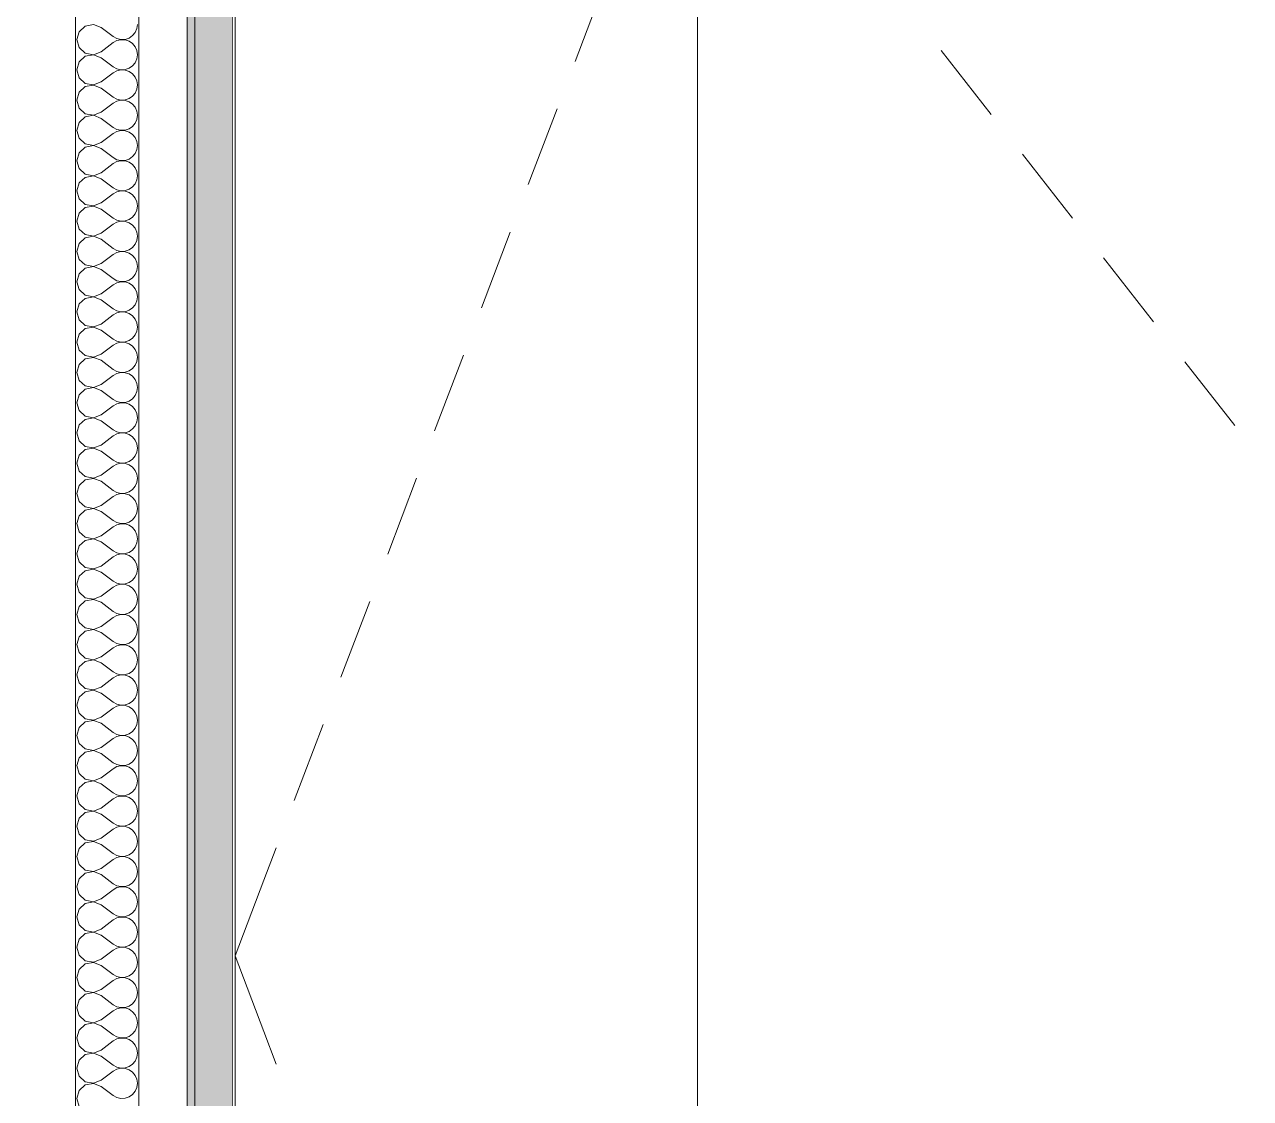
# Model space of a CAD drawing. Header units: millimetres. Extents: x -46169 to 228156, y -86316 to 18123.
# Drawn here: x 115437 to 116647, y -67901 to -66841 of the extents above; entities that cross this region are included whole.
import ezdxf

# ---------------------------------------------------------------- set-up
doc = ezdxf.new("R2010")
doc.units = ezdxf.units.MM
doc.header["$MEASUREMENT"] = 0
doc.linetypes.add('Wipeout_Contour', pattern=[1000, 0, -1000])
doc.layers.add('New_A-25-M_Wall_Int', color=7, linetype='Continuous')
doc.layers.add('New_ArchiCAD Doors', color=7, linetype='Continuous')
doc.layers.add('New_A-25-M_Wall_Int_Pen_No__1', color=7, linetype='Continuous', lineweight=13)
doc.layers.add('New_A-25-M_Wall_Int_Pen_No__107', color=7, linetype='Continuous', lineweight=15, true_color=0xa6a6a6)
doc.layers.add('New_ArchiCAD Doors_Pen_No__63', color=7, linetype='Continuous', lineweight=20, true_color=0x606060)

# ---------------------------------------------------------------- blocks, each defined once
blk = doc.blocks.new('Section Elem_34_1', base_point=(104446.8, -81111))
at = {"color": 254, "linetype": 'Wipeout_Contour', "lineweight": 0, "ltscale": 807499.419564}
blk.add_wipeout([(115642.9, -66503), (117098.1, -66503), (117098.1, -68961), (117149.3, -68961), (117149.3, -65986), (115642.9, -65986)], dxfattribs=at).dxf.layer = 'New_A-25-M_Wall_Int'
blk = doc.blocks.new('*X57', base_point=(104446.8, -81111))
at = {"layer": 'New_A-25-M_Wall_Int_Pen_No__107', "linetype": 'Continuous'}
for p, q in [((115505.2, -66841.4), (115497.2, -66842.9)), ((115512.8, -66844.3), (115505.2, -66841.4)), ((115548.1, -66845.4), (115548.7, -66841.3)), ((115491.2, -66848.4), (115489, -66856.2)), ((115497.2, -66842.9), (115491.2, -66848.4)), ((115512.8, -66844.3), (115524.8, -66853.3)), ((115524.8, -66853.3), (115528.4, -66855.2)), ((115540.4, -66854.7), (115543.8, -66852.3)), ((115543.8, -66852.3), (115546.4, -66849.2)), ((115546.4, -66849.2), (115548.1, -66845.4)), ((115489, -66856.2), (115491.2, -66864.1)), ((115491.2, -66864.1), (115497.2, -66869.6)), ((115512.8, -66868.2), (115524.8, -66859.2)), ((115528.4, -66857.2), (115524.8, -66859.2)), ((115528.4, -66855.2), (115532.4, -66856.2)), ((115532.4, -66856.3), (115528.4, -66857.2)), ((115532.4, -66856.2), (115536.5, -66856)), ((115536.5, -66856.5), (115532.4, -66856.3)), ((115536.5, -66856), (115540.4, -66854.7)), ((115540.4, -66857.8), (115536.5, -66856.5)), ((115543.8, -66860.1), (115540.4, -66857.8)), ((115546.4, -66863.3), (115543.8, -66860.1)), ((115548.1, -66867.1), (115546.4, -66863.3)), ((115491.2, -66878.2), (115489, -66886.1)), ((115497.2, -66872.7), (115491.2, -66878.2)), ((115497.2, -66869.6), (115505.2, -66871.1)), ((115505.2, -66871.2), (115497.2, -66872.7)), ((115505.2, -66871.1), (115512.8, -66868.2)), ((115512.8, -66874.1), (115505.2, -66871.2)), ((115512.8, -66874.1), (115524.8, -66883.1)), ((115546.4, -66879), (115548.1, -66875.2)), ((115548.7, -66871.2), (115548.1, -66867.1)), ((115548.1, -66875.2), (115548.7, -66871.2)), ((115489, -66886.1), (115491.2, -66893.9)), ((115512.8, -66898), (115524.8, -66889.1)), ((115524.8, -66883.1), (115528.4, -66885.1)), ((115528.4, -66887.1), (115524.8, -66889.1)), ((115528.4, -66885.1), (115532.4, -66886)), ((115532.4, -66886.2), (115528.4, -66887.1)), ((115532.4, -66886), (115536.5, -66885.8)), ((115536.5, -66886.4), (115532.4, -66886.2)), ((115536.5, -66885.8), (115540.4, -66884.5)), ((115540.4, -66887.7), (115536.5, -66886.4)), ((115540.4, -66884.5), (115543.8, -66882.2)), ((115543.8, -66890), (115540.4, -66887.7)), ((115543.8, -66882.2), (115546.4, -66879)), ((115546.4, -66893.2), (115543.8, -66890)), ((115491.2, -66893.9), (115497.2, -66899.4)), ((115497.2, -66899.4), (115505.2, -66901)), ((115505.2, -66901.1), (115497.2, -66902.6)), ((115505.2, -66901), (115512.8, -66898)), ((115512.8, -66904), (115505.2, -66901.1)), ((115548.1, -66896.9), (115546.4, -66893.2)), ((115548.7, -66901), (115548.1, -66896.9)), ((115548.1, -66905.1), (115548.7, -66901)), ((115491.2, -66908.1), (115489, -66915.9)), ((115497.2, -66902.6), (115491.2, -66908.1)), ((115512.8, -66904), (115524.8, -66913)), ((115524.8, -66913), (115528.4, -66915)), ((115536.5, -66915.7), (115540.4, -66914.4)), ((115540.4, -66914.4), (115543.8, -66912)), ((115543.8, -66912), (115546.4, -66908.9)), ((115546.4, -66908.9), (115548.1, -66905.1)), ((115489, -66915.9), (115491.2, -66923.8)), ((115491.2, -66923.8), (115497.2, -66929.3)), ((115512.8, -66927.9), (115524.8, -66918.9)), ((115528.4, -66916.9), (115524.8, -66918.9)), ((115528.4, -66915), (115532.4, -66915.9)), ((115532.4, -66916), (115528.4, -66916.9)), ((115532.4, -66915.9), (115536.5, -66915.7)), ((115536.5, -66916.2), (115532.4, -66916)), ((115540.4, -66917.5), (115536.5, -66916.2)), ((115543.8, -66919.9), (115540.4, -66917.5)), ((115546.4, -66923), (115543.8, -66919.9)), ((115548.1, -66926.8), (115546.4, -66923)), ((115491.2, -66938), (115489, -66945.8)), ((115497.2, -66932.4), (115491.2, -66938)), ((115497.2, -66929.3), (115505.2, -66930.8)), ((115505.2, -66930.9), (115497.2, -66932.4)), ((115505.2, -66930.8), (115512.8, -66927.9)), ((115512.8, -66933.9), (115505.2, -66930.9)), ((115512.8, -66933.9), (115524.8, -66942.8)), ((115543.8, -66941.9), (115546.4, -66938.7)), ((115546.4, -66938.7), (115548.1, -66935)), ((115548.7, -66930.9), (115548.1, -66926.8)), ((115548.1, -66935), (115548.7, -66930.9)), ((115489, -66945.8), (115491.2, -66953.6)), ((115512.8, -66957.7), (115524.8, -66948.8)), ((115524.8, -66942.8), (115528.4, -66944.8)), ((115528.4, -66946.8), (115524.8, -66948.8)), ((115528.4, -66944.8), (115532.4, -66945.7)), ((115532.4, -66945.9), (115528.4, -66946.8)), ((115532.4, -66945.7), (115536.5, -66945.5)), ((115536.5, -66946.1), (115532.4, -66945.9)), ((115536.5, -66945.5), (115540.4, -66944.2)), ((115540.4, -66947.4), (115536.5, -66946.1)), ((115540.4, -66944.2), (115543.8, -66941.9)), ((115543.8, -66949.7), (115540.4, -66947.4)), ((115546.4, -66952.9), (115543.8, -66949.7)), ((115491.2, -66953.6), (115497.2, -66959.2)), ((115497.2, -66962.3), (115491.2, -66967.8)), ((115497.2, -66959.2), (115505.2, -66960.7)), ((115505.2, -66960.8), (115497.2, -66962.3)), ((115505.2, -66960.7), (115512.8, -66957.7)), ((115512.8, -66963.7), (115505.2, -66960.8)), ((115548.1, -66956.6), (115546.4, -66952.9)), ((115548.7, -66960.7), (115548.1, -66956.6)), ((115548.1, -66964.8), (115548.7, -66960.7)), ((115491.2, -66967.8), (115489, -66975.7)), ((115512.8, -66963.7), (115524.8, -66972.7)), ((115524.8, -66972.7), (115528.4, -66974.7)), ((115528.4, -66974.7), (115532.4, -66975.6)), ((115536.5, -66975.4), (115540.4, -66974.1)), ((115540.4, -66974.1), (115543.8, -66971.7)), ((115543.8, -66971.7), (115546.4, -66968.6)), ((115546.4, -66968.6), (115548.1, -66964.8)), ((115489, -66975.7), (115491.2, -66983.5)), ((115491.2, -66983.5), (115497.2, -66989)), ((115512.8, -66987.6), (115524.8, -66978.6)), ((115528.4, -66976.6), (115524.8, -66978.6)), ((115532.4, -66975.7), (115528.4, -66976.6)), ((115532.4, -66975.6), (115536.5, -66975.4)), ((115536.5, -66975.9), (115532.4, -66975.7)), ((115540.4, -66977.2), (115536.5, -66975.9)), ((115543.8, -66979.6), (115540.4, -66977.2)), ((115546.4, -66982.7), (115543.8, -66979.6)), ((115548.1, -66986.5), (115546.4, -66982.7)), ((115548.7, -66990.6), (115548.1, -66986.5)), ((115491.2, -66997.7), (115489, -67005.5)), ((115497.2, -66992.2), (115491.2, -66997.7)), ((115497.2, -66989), (115505.2, -66990.5)), ((115505.2, -66990.6), (115497.2, -66992.2)), ((115505.2, -66990.5), (115512.8, -66987.6)), ((115512.8, -66993.6), (115505.2, -66990.6)), ((115512.8, -66993.6), (115524.8, -67002.5)), ((115543.8, -67001.6), (115546.4, -66998.4)), ((115546.4, -66998.4), (115548.1, -66994.7)), ((115548.1, -66994.7), (115548.7, -66990.6)), ((115489, -67005.5), (115491.2, -67013.4)), ((115512.8, -67017.4), (115524.8, -67008.5)), ((115524.8, -67002.5), (115528.4, -67004.5)), ((115528.4, -67006.5), (115524.8, -67008.5)), ((115528.4, -67004.5), (115532.4, -67005.4)), ((115532.4, -67005.6), (115528.4, -67006.5)), ((115532.4, -67005.4), (115536.5, -67005.2)), ((115536.5, -67005.8), (115532.4, -67005.6)), ((115536.5, -67005.2), (115540.4, -67003.9)), ((115540.4, -67007.1), (115536.5, -67005.8)), ((115540.4, -67003.9), (115543.8, -67001.6)), ((115543.8, -67009.4), (115540.4, -67007.1)), ((115546.4, -67012.6), (115543.8, -67009.4)), ((115491.2, -67013.4), (115497.2, -67018.9)), ((115497.2, -67022), (115491.2, -67027.5)), ((115497.2, -67018.9), (115505.2, -67020.4)), ((115505.2, -67020.5), (115497.2, -67022)), ((115505.2, -67020.4), (115512.8, -67017.4)), ((115512.8, -67023.4), (115505.2, -67020.5)), ((115512.8, -67023.4), (115524.8, -67032.4)), ((115548.1, -67016.4), (115546.4, -67012.6)), ((115548.7, -67020.4), (115548.1, -67016.4)), ((115548.1, -67024.5), (115548.7, -67020.4)), ((115491.2, -67027.5), (115489, -67035.4)), ((115489, -67035.4), (115491.2, -67043.2)), ((115524.8, -67032.4), (115528.4, -67034.4)), ((115528.4, -67034.4), (115532.4, -67035.3)), ((115532.4, -67035.4), (115528.4, -67036.4)), ((115532.4, -67035.3), (115536.5, -67035.1)), ((115536.5, -67035.6), (115532.4, -67035.4)), ((115536.5, -67035.1), (115540.4, -67033.8)), ((115540.4, -67033.8), (115543.8, -67031.5)), ((115543.8, -67031.5), (115546.4, -67028.3)), ((115546.4, -67028.3), (115548.1, -67024.5)), ((115491.2, -67043.2), (115497.2, -67048.7)), ((115505.2, -67050.2), (115512.8, -67047.3)), ((115512.8, -67047.3), (115524.8, -67038.3)), ((115528.4, -67036.4), (115524.8, -67038.3)), ((115540.4, -67036.9), (115536.5, -67035.6)), ((115543.8, -67039.3), (115540.4, -67036.9)), ((115546.4, -67042.4), (115543.8, -67039.3)), ((115548.1, -67046.2), (115546.4, -67042.4)), ((115548.7, -67050.3), (115548.1, -67046.2)), ((115491.2, -67057.4), (115489, -67065.2)), ((115497.2, -67051.9), (115491.2, -67057.4)), ((115497.2, -67048.7), (115505.2, -67050.2)), ((115505.2, -67050.3), (115497.2, -67051.9)), ((115512.8, -67053.3), (115505.2, -67050.3)), ((115512.8, -67053.3), (115524.8, -67062.2)), ((115543.8, -67061.3), (115546.4, -67058.1)), ((115546.4, -67058.1), (115548.1, -67054.4)), ((115548.1, -67054.4), (115548.7, -67050.3)), ((115489, -67065.2), (115491.2, -67073.1)), ((115512.8, -67077.2), (115524.8, -67068.2)), ((115524.8, -67062.2), (115528.4, -67064.2)), ((115528.4, -67066.2), (115524.8, -67068.2)), ((115528.4, -67064.2), (115532.4, -67065.2)), ((115532.4, -67065.3), (115528.4, -67066.2)), ((115532.4, -67065.2), (115536.5, -67065)), ((115536.5, -67065.5), (115532.4, -67065.3)), ((115536.5, -67065), (115540.4, -67063.6)), ((115540.4, -67066.8), (115536.5, -67065.5)), ((115540.4, -67063.6), (115543.8, -67061.3)), ((115543.8, -67069.1), (115540.4, -67066.8)), ((115546.4, -67072.3), (115543.8, -67069.1)), ((115491.2, -67073.1), (115497.2, -67078.6)), ((115497.2, -67081.7), (115491.2, -67087.2)), ((115497.2, -67078.6), (115505.2, -67080.1)), ((115505.2, -67080.2), (115497.2, -67081.7)), ((115505.2, -67080.1), (115512.8, -67077.2)), ((115512.8, -67083.1), (115505.2, -67080.2)), ((115512.8, -67083.1), (115524.8, -67092.1)), ((115548.1, -67076.1), (115546.4, -67072.3)), ((115548.7, -67080.1), (115548.1, -67076.1)), ((115548.1, -67084.2), (115548.7, -67080.1)), ((115491.2, -67087.2), (115489, -67095.1)), ((115489, -67095.1), (115491.2, -67102.9)), ((115524.8, -67092.1), (115528.4, -67094.1)), ((115528.4, -67096.1), (115524.8, -67098.1)), ((115528.4, -67094.1), (115532.4, -67095)), ((115532.4, -67095.1), (115528.4, -67096.1)), ((115532.4, -67095), (115536.5, -67094.8)), ((115536.5, -67095.3), (115532.4, -67095.1)), ((115536.5, -67094.8), (115540.4, -67093.5)), ((115540.4, -67096.6), (115536.5, -67095.3)), ((115540.4, -67093.5), (115543.8, -67091.2)), ((115543.8, -67091.2), (115546.4, -67088)), ((115546.4, -67088), (115548.1, -67084.2)), ((115491.2, -67102.9), (115497.2, -67108.4)), ((115505.2, -67109.9), (115512.8, -67107)), ((115512.8, -67107), (115524.8, -67098.1)), ((115543.8, -67099), (115540.4, -67096.6)), ((115546.4, -67102.1), (115543.8, -67099)), ((115548.1, -67105.9), (115546.4, -67102.1)), ((115548.7, -67110), (115548.1, -67105.9)), ((115491.2, -67117.1), (115489, -67124.9)), ((115497.2, -67111.6), (115491.2, -67117.1)), ((115497.2, -67108.4), (115505.2, -67109.9)), ((115505.2, -67110.1), (115497.2, -67111.6)), ((115512.8, -67113), (115505.2, -67110.1)), ((115512.8, -67113), (115524.8, -67121.9)), ((115543.8, -67121), (115546.4, -67117.8)), ((115546.4, -67117.8), (115548.1, -67114.1)), ((115548.1, -67114.1), (115548.7, -67110)), ((115489, -67124.9), (115491.2, -67132.8)), ((115512.8, -67136.9), (115524.8, -67127.9)), ((115524.8, -67121.9), (115528.4, -67123.9)), ((115528.4, -67125.9), (115524.8, -67127.9)), ((115528.4, -67123.9), (115532.4, -67124.9)), ((115532.4, -67125), (115528.4, -67125.9)), ((115532.4, -67124.9), (115536.5, -67124.7)), ((115536.5, -67125.2), (115532.4, -67125)), ((115536.5, -67124.7), (115540.4, -67123.3)), ((115540.4, -67126.5), (115536.5, -67125.2)), ((115540.4, -67123.3), (115543.8, -67121)), ((115543.8, -67128.8), (115540.4, -67126.5)), ((115546.4, -67132), (115543.8, -67128.8)), ((115548.1, -67135.8), (115546.4, -67132)), ((115491.2, -67132.8), (115497.2, -67138.3)), ((115497.2, -67141.4), (115491.2, -67146.9)), ((115497.2, -67138.3), (115505.2, -67139.8)), ((115505.2, -67139.9), (115497.2, -67141.4)), ((115505.2, -67139.8), (115512.8, -67136.9)), ((115512.8, -67142.8), (115505.2, -67139.9)), ((115512.8, -67142.8), (115524.8, -67151.8)), ((115546.4, -67147.7), (115548.1, -67143.9)), ((115548.7, -67139.9), (115548.1, -67135.8)), ((115548.1, -67143.9), (115548.7, -67139.9)), ((115491.2, -67146.9), (115489, -67154.8)), ((115489, -67154.8), (115491.2, -67162.6)), ((115524.8, -67151.8), (115528.4, -67153.8)), ((115528.4, -67155.8), (115524.8, -67157.8)), ((115528.4, -67153.8), (115532.4, -67154.7)), ((115532.4, -67154.8), (115528.4, -67155.8)), ((115532.4, -67154.7), (115536.5, -67154.5)), ((115536.5, -67155), (115532.4, -67154.8)), ((115536.5, -67154.5), (115540.4, -67153.2)), ((115540.4, -67156.4), (115536.5, -67155)), ((115540.4, -67153.2), (115543.8, -67150.9)), ((115543.8, -67158.7), (115540.4, -67156.4)), ((115543.8, -67150.9), (115546.4, -67147.7)), ((115491.2, -67162.6), (115497.2, -67168.1)), ((115497.2, -67168.1), (115505.2, -67169.6)), ((115505.2, -67169.6), (115512.8, -67166.7)), ((115512.8, -67166.7), (115524.8, -67157.8)), ((115546.4, -67161.9), (115543.8, -67158.7)), ((115548.1, -67165.6), (115546.4, -67161.9)), ((115548.7, -67169.7), (115548.1, -67165.6)), ((115491.2, -67176.8), (115489, -67184.6)), ((115497.2, -67171.3), (115491.2, -67176.8)), ((115505.2, -67169.8), (115497.2, -67171.3)), ((115512.8, -67172.7), (115505.2, -67169.8)), ((115512.8, -67172.7), (115524.8, -67181.6)), ((115540.4, -67183.1), (115543.8, -67180.7)), ((115543.8, -67180.7), (115546.4, -67177.6)), ((115546.4, -67177.6), (115548.1, -67173.8)), ((115548.1, -67173.8), (115548.7, -67169.7)), ((115489, -67184.6), (115491.2, -67192.5)), ((115491.2, -67192.5), (115497.2, -67198)), ((115512.8, -67196.6), (115524.8, -67187.6)), ((115524.8, -67181.6), (115528.4, -67183.6)), ((115528.4, -67185.6), (115524.8, -67187.6)), ((115528.4, -67183.6), (115532.4, -67184.6)), ((115532.4, -67184.7), (115528.4, -67185.6)), ((115532.4, -67184.6), (115536.5, -67184.4)), ((115536.5, -67184.9), (115532.4, -67184.7)), ((115536.5, -67184.4), (115540.4, -67183.1)), ((115540.4, -67186.2), (115536.5, -67184.9)), ((115543.8, -67188.5), (115540.4, -67186.2)), ((115546.4, -67191.7), (115543.8, -67188.5)), ((115548.1, -67195.5), (115546.4, -67191.7)), ((115497.2, -67201.1), (115491.2, -67206.6)), ((115497.2, -67198), (115505.2, -67199.5)), ((115505.2, -67199.6), (115497.2, -67201.1)), ((115505.2, -67199.5), (115512.8, -67196.6)), ((115512.8, -67202.5), (115505.2, -67199.6)), ((115512.8, -67202.5), (115524.8, -67211.5)), ((115546.4, -67207.4), (115548.1, -67203.6)), ((115548.7, -67199.6), (115548.1, -67195.5)), ((115548.1, -67203.6), (115548.7, -67199.6)), ((115491.2, -67206.6), (115489, -67214.5)), ((115489, -67214.5), (115491.2, -67222.3)), ((115524.8, -67211.5), (115528.4, -67213.5)), ((115528.4, -67215.5), (115524.8, -67217.5)), ((115528.4, -67213.5), (115532.4, -67214.4)), ((115532.4, -67214.5), (115528.4, -67215.5)), ((115532.4, -67214.4), (115536.5, -67214.2)), ((115536.5, -67214.7), (115532.4, -67214.5)), ((115536.5, -67214.2), (115540.4, -67212.9)), ((115540.4, -67216.1), (115536.5, -67214.7)), ((115540.4, -67212.9), (115543.8, -67210.6)), ((115543.8, -67218.4), (115540.4, -67216.1)), ((115543.8, -67210.6), (115546.4, -67207.4)), ((115491.2, -67222.3), (115497.2, -67227.8)), ((115497.2, -67227.8), (115505.2, -67229.4)), ((115505.2, -67229.4), (115512.8, -67226.4)), ((115512.8, -67226.4), (115524.8, -67217.5)), ((115546.4, -67221.6), (115543.8, -67218.4)), ((115548.1, -67225.3), (115546.4, -67221.6)), ((115548.7, -67229.4), (115548.1, -67225.3)), ((115491.2, -67236.5), (115489, -67244.3)), ((115497.2, -67231), (115491.2, -67236.5)), ((115505.2, -67229.5), (115497.2, -67231)), ((115512.8, -67232.4), (115505.2, -67229.5)), ((115512.8, -67232.4), (115524.8, -67241.4)), ((115540.4, -67242.8), (115543.8, -67240.4)), ((115543.8, -67240.4), (115546.4, -67237.3)), ((115546.4, -67237.3), (115548.1, -67233.5)), ((115548.1, -67233.5), (115548.7, -67229.4)), ((115489, -67244.3), (115491.2, -67252.2)), ((115491.2, -67252.2), (115497.2, -67257.7)), ((115512.8, -67256.3), (115524.8, -67247.3)), ((115524.8, -67241.4), (115528.4, -67243.3)), ((115528.4, -67245.3), (115524.8, -67247.3)), ((115528.4, -67243.3), (115532.4, -67244.3)), ((115532.4, -67244.4), (115528.4, -67245.3)), ((115532.4, -67244.3), (115536.5, -67244.1)), ((115536.5, -67244.6), (115532.4, -67244.4)), ((115536.5, -67244.1), (115540.4, -67242.8)), ((115540.4, -67245.9), (115536.5, -67244.6)), ((115543.8, -67248.2), (115540.4, -67245.9)), ((115546.4, -67251.4), (115543.8, -67248.2)), ((115548.1, -67255.2), (115546.4, -67251.4)), ((115497.2, -67260.8), (115491.2, -67266.3)), ((115497.2, -67257.7), (115505.2, -67259.2)), ((115505.2, -67259.3), (115497.2, -67260.8)), ((115505.2, -67259.2), (115512.8, -67256.3)), ((115512.8, -67262.3), (115505.2, -67259.3)), ((115512.8, -67262.3), (115524.8, -67271.2)), ((115546.4, -67267.1), (115548.1, -67263.3)), ((115548.7, -67259.3), (115548.1, -67255.2)), ((115548.1, -67263.3), (115548.7, -67259.3)), ((115491.2, -67266.3), (115489, -67274.2)), ((115489, -67274.2), (115491.2, -67282)), ((115512.8, -67286.1), (115524.8, -67277.2)), ((115524.8, -67271.2), (115528.4, -67273.2)), ((115528.4, -67275.2), (115524.8, -67277.2)), ((115528.4, -67273.2), (115532.4, -67274.1)), ((115532.4, -67274.3), (115528.4, -67275.2)), ((115532.4, -67274.1), (115536.5, -67273.9)), ((115536.5, -67274.5), (115532.4, -67274.3)), ((115536.5, -67273.9), (115540.4, -67272.6)), ((115540.4, -67275.8), (115536.5, -67274.5)), ((115540.4, -67272.6), (115543.8, -67270.3)), ((115543.8, -67278.1), (115540.4, -67275.8)), ((115543.8, -67270.3), (115546.4, -67267.1)), ((115491.2, -67282), (115497.2, -67287.5)), ((115497.2, -67287.5), (115505.2, -67289.1)), ((115505.2, -67289.2), (115497.2, -67290.7)), ((115505.2, -67289.1), (115512.8, -67286.1)), ((115512.8, -67292.1), (115505.2, -67289.2)), ((115546.4, -67281.3), (115543.8, -67278.1)), ((115548.1, -67285), (115546.4, -67281.3)), ((115548.7, -67289.1), (115548.1, -67285)), ((115548.1, -67293.2), (115548.7, -67289.1)), ((115491.2, -67296.2), (115489, -67304)), ((115497.2, -67290.7), (115491.2, -67296.2)), ((115512.8, -67292.1), (115524.8, -67301.1)), ((115524.8, -67301.1), (115528.4, -67303.1)), ((115540.4, -67302.5), (115543.8, -67300.1)), ((115543.8, -67300.1), (115546.4, -67297)), ((115546.4, -67297), (115548.1, -67293.2)), ((115489, -67304), (115491.2, -67311.9)), ((115491.2, -67311.9), (115497.2, -67317.4)), ((115512.8, -67316), (115524.8, -67307)), ((115528.4, -67305), (115524.8, -67307)), ((115528.4, -67303.1), (115532.4, -67304)), ((115532.4, -67304.1), (115528.4, -67305)), ((115532.4, -67304), (115536.5, -67303.8)), ((115536.5, -67304.3), (115532.4, -67304.1)), ((115536.5, -67303.8), (115540.4, -67302.5)), ((115540.4, -67305.6), (115536.5, -67304.3)), ((115543.8, -67308), (115540.4, -67305.6)), ((115546.4, -67311.1), (115543.8, -67308)), ((115548.1, -67314.9), (115546.4, -67311.1)), ((115497.2, -67320.6), (115491.2, -67326.1)), ((115497.2, -67317.4), (115505.2, -67318.9)), ((115505.2, -67319), (115497.2, -67320.6)), ((115505.2, -67318.9), (115512.8, -67316)), ((115512.8, -67322), (115505.2, -67319)), ((115512.8, -67322), (115524.8, -67330.9)), ((115546.4, -67326.8), (115548.1, -67323.1)), ((115548.7, -67319), (115548.1, -67314.9)), ((115548.1, -67323.1), (115548.7, -67319)), ((115491.2, -67326.1), (115489, -67333.9)), ((115489, -67333.9), (115491.2, -67341.8)), ((115512.8, -67345.8), (115524.8, -67336.9)), ((115524.8, -67330.9), (115528.4, -67332.9)), ((115528.4, -67334.9), (115524.8, -67336.9)), ((115528.4, -67332.9), (115532.4, -67333.8)), ((115532.4, -67334), (115528.4, -67334.9)), ((115532.4, -67333.8), (115536.5, -67333.6)), ((115536.5, -67334.2), (115532.4, -67334)), ((115536.5, -67333.6), (115540.4, -67332.3)), ((115540.4, -67335.5), (115536.5, -67334.2)), ((115540.4, -67332.3), (115543.8, -67330)), ((115543.8, -67337.8), (115540.4, -67335.5)), ((115543.8, -67330), (115546.4, -67326.8)), ((115546.4, -67341), (115543.8, -67337.8)), ((115491.2, -67341.8), (115497.2, -67347.3)), ((115497.2, -67347.3), (115505.2, -67348.8)), ((115505.2, -67348.9), (115497.2, -67350.4)), ((115505.2, -67348.8), (115512.8, -67345.8)), ((115512.8, -67351.8), (115505.2, -67348.9)), ((115548.1, -67344.8), (115546.4, -67341)), ((115548.7, -67348.8), (115548.1, -67344.8)), ((115548.1, -67352.9), (115548.7, -67348.8)), ((115491.2, -67355.9), (115489, -67363.8)), ((115497.2, -67350.4), (115491.2, -67355.9)), ((115512.8, -67351.8), (115524.8, -67360.8)), ((115524.8, -67360.8), (115528.4, -67362.8)), ((115540.4, -67362.2), (115543.8, -67359.9)), ((115543.8, -67359.9), (115546.4, -67356.7)), ((115546.4, -67356.7), (115548.1, -67352.9)), ((115489, -67363.8), (115491.2, -67371.6)), ((115491.2, -67371.6), (115497.2, -67377.1)), ((115512.8, -67375.7), (115524.8, -67366.7)), ((115528.4, -67364.8), (115524.8, -67366.7)), ((115528.4, -67362.8), (115532.4, -67363.7)), ((115532.4, -67363.8), (115528.4, -67364.8)), ((115532.4, -67363.7), (115536.5, -67363.5)), ((115536.5, -67364), (115532.4, -67363.8)), ((115536.5, -67363.5), (115540.4, -67362.2)), ((115540.4, -67365.3), (115536.5, -67364)), ((115543.8, -67367.7), (115540.4, -67365.3)), ((115546.4, -67370.8), (115543.8, -67367.7)), ((115548.1, -67374.6), (115546.4, -67370.8)), ((115491.2, -67385.8), (115489, -67393.6)), ((115497.2, -67380.3), (115491.2, -67385.8)), ((115497.2, -67377.1), (115505.2, -67378.6)), ((115505.2, -67378.7), (115497.2, -67380.3)), ((115505.2, -67378.6), (115512.8, -67375.7)), ((115512.8, -67381.7), (115505.2, -67378.7)), ((115512.8, -67381.7), (115524.8, -67390.6)), ((115546.4, -67386.5), (115548.1, -67382.8)), ((115548.7, -67378.7), (115548.1, -67374.6)), ((115548.1, -67382.8), (115548.7, -67378.7)), ((115489, -67393.6), (115491.2, -67401.5)), ((115512.8, -67405.6), (115524.8, -67396.6)), ((115524.8, -67390.6), (115528.4, -67392.6)), ((115528.4, -67394.6), (115524.8, -67396.6)), ((115528.4, -67392.6), (115532.4, -67393.6)), ((115532.4, -67393.7), (115528.4, -67394.6)), ((115532.4, -67393.6), (115536.5, -67393.4)), ((115536.5, -67393.9), (115532.4, -67393.7)), ((115536.5, -67393.4), (115540.4, -67392)), ((115540.4, -67395.2), (115536.5, -67393.9)), ((115540.4, -67392), (115543.8, -67389.7)), ((115543.8, -67397.5), (115540.4, -67395.2)), ((115543.8, -67389.7), (115546.4, -67386.5)), ((115546.4, -67400.7), (115543.8, -67397.5)), ((115491.2, -67401.5), (115497.2, -67407)), ((115497.2, -67410.1), (115491.2, -67415.6)), ((115497.2, -67407), (115505.2, -67408.5)), ((115505.2, -67408.6), (115497.2, -67410.1)), ((115505.2, -67408.5), (115512.8, -67405.6)), ((115512.8, -67411.5), (115505.2, -67408.6)), ((115548.1, -67404.5), (115546.4, -67400.7)), ((115548.7, -67408.5), (115548.1, -67404.5)), ((115548.1, -67412.6), (115548.7, -67408.5)), ((115491.2, -67415.6), (115489, -67423.5)), ((115512.8, -67411.5), (115524.8, -67420.5)), ((115524.8, -67420.5), (115528.4, -67422.5)), ((115528.4, -67422.5), (115532.4, -67423.4)), ((115536.5, -67423.2), (115540.4, -67421.9)), ((115540.4, -67421.9), (115543.8, -67419.6)), ((115543.8, -67419.6), (115546.4, -67416.4)), ((115546.4, -67416.4), (115548.1, -67412.6)), ((115489, -67423.5), (115491.2, -67431.3)), ((115491.2, -67431.3), (115497.2, -67436.8)), ((115512.8, -67435.4), (115524.8, -67426.5)), ((115528.4, -67424.5), (115524.8, -67426.5)), ((115532.4, -67423.5), (115528.4, -67424.5)), ((115532.4, -67423.4), (115536.5, -67423.2)), ((115536.5, -67423.7), (115532.4, -67423.5)), ((115540.4, -67425), (115536.5, -67423.7)), ((115543.8, -67427.4), (115540.4, -67425)), ((115546.4, -67430.5), (115543.8, -67427.4)), ((115548.1, -67434.3), (115546.4, -67430.5)), ((115548.7, -67438.4), (115548.1, -67434.3)), ((115491.2, -67445.5), (115489, -67453.3)), ((115497.2, -67440), (115491.2, -67445.5)), ((115497.2, -67436.8), (115505.2, -67438.3)), ((115505.2, -67438.5), (115497.2, -67440)), ((115505.2, -67438.3), (115512.8, -67435.4)), ((115512.8, -67441.4), (115505.2, -67438.5)), ((115512.8, -67441.4), (115524.8, -67450.3)), ((115543.8, -67449.4), (115546.4, -67446.2)), ((115546.4, -67446.2), (115548.1, -67442.5)), ((115548.1, -67442.5), (115548.7, -67438.4)), ((115489, -67453.3), (115491.2, -67461.2)), ((115512.8, -67465.3), (115524.8, -67456.3)), ((115524.8, -67450.3), (115528.4, -67452.3)), ((115528.4, -67454.3), (115524.8, -67456.3)), ((115528.4, -67452.3), (115532.4, -67453.3)), ((115532.4, -67453.4), (115528.4, -67454.3)), ((115532.4, -67453.3), (115536.5, -67453.1)), ((115536.5, -67453.6), (115532.4, -67453.4)), ((115536.5, -67453.1), (115540.4, -67451.7)), ((115540.4, -67454.9), (115536.5, -67453.6)), ((115540.4, -67451.7), (115543.8, -67449.4)), ((115543.8, -67457.2), (115540.4, -67454.9)), ((115546.4, -67460.4), (115543.8, -67457.2)), ((115491.2, -67461.2), (115497.2, -67466.7)), ((115497.2, -67469.8), (115491.2, -67475.3)), ((115497.2, -67466.7), (115505.2, -67468.2)), ((115505.2, -67468.3), (115497.2, -67469.8)), ((115505.2, -67468.2), (115512.8, -67465.3)), ((115512.8, -67471.2), (115505.2, -67468.3)), ((115548.1, -67464.2), (115546.4, -67460.4)), ((115548.7, -67468.2), (115548.1, -67464.2)), ((115548.1, -67472.3), (115548.7, -67468.2)), ((115491.2, -67475.3), (115489, -67483.2)), ((115512.8, -67471.2), (115524.8, -67480.2)), ((115524.8, -67480.2), (115528.4, -67482.2)), ((115528.4, -67482.2), (115532.4, -67483.1)), ((115532.4, -67483.1), (115536.5, -67482.9)), ((115536.5, -67482.9), (115540.4, -67481.6)), ((115540.4, -67481.6), (115543.8, -67479.3)), ((115543.8, -67479.3), (115546.4, -67476.1)), ((115546.4, -67476.1), (115548.1, -67472.3)), ((115489, -67483.2), (115491.2, -67491)), ((115491.2, -67491), (115497.2, -67496.5)), ((115505.2, -67498), (115512.8, -67495.1)), ((115512.8, -67495.1), (115524.8, -67486.2)), ((115528.4, -67484.2), (115524.8, -67486.2)), ((115532.4, -67483.2), (115528.4, -67484.2)), ((115536.5, -67483.4), (115532.4, -67483.2)), ((115540.4, -67484.8), (115536.5, -67483.4)), ((115543.8, -67487.1), (115540.4, -67484.8)), ((115546.4, -67490.3), (115543.8, -67487.1)), ((115548.1, -67494), (115546.4, -67490.3)), ((115548.7, -67498.1), (115548.1, -67494)), ((115491.2, -67505.2), (115489, -67513)), ((115497.2, -67499.7), (115491.2, -67505.2)), ((115497.2, -67496.5), (115505.2, -67498)), ((115505.2, -67498.2), (115497.2, -67499.7)), ((115512.8, -67501.1), (115505.2, -67498.2)), ((115512.8, -67501.1), (115524.8, -67510)), ((115543.8, -67509.1), (115546.4, -67506)), ((115546.4, -67506), (115548.1, -67502.2)), ((115548.1, -67502.2), (115548.7, -67498.1)), ((115489, -67513), (115491.2, -67520.9)), ((115512.8, -67525), (115524.8, -67516)), ((115524.8, -67510), (115528.4, -67512)), ((115528.4, -67514), (115524.8, -67516)), ((115528.4, -67512), (115532.4, -67513)), ((115532.4, -67513.1), (115528.4, -67514)), ((115532.4, -67513), (115536.5, -67512.8)), ((115536.5, -67513.3), (115532.4, -67513.1)), ((115536.5, -67512.8), (115540.4, -67511.5)), ((115540.4, -67514.6), (115536.5, -67513.3)), ((115540.4, -67511.5), (115543.8, -67509.1)), ((115543.8, -67516.9), (115540.4, -67514.6)), ((115546.4, -67520.1), (115543.8, -67516.9)), ((115491.2, -67520.9), (115497.2, -67526.4)), ((115497.2, -67529.5), (115491.2, -67535)), ((115497.2, -67526.4), (115505.2, -67527.9)), ((115505.2, -67528), (115497.2, -67529.5)), ((115505.2, -67527.9), (115512.8, -67525)), ((115512.8, -67530.9), (115505.2, -67528)), ((115512.8, -67530.9), (115524.8, -67539.9)), ((115548.1, -67523.9), (115546.4, -67520.1)), ((115548.7, -67528), (115548.1, -67523.9)), ((115548.1, -67532), (115548.7, -67528)), ((115491.2, -67535), (115489, -67542.9)), ((115489, -67542.9), (115491.2, -67550.7)), ((115524.8, -67539.9), (115528.4, -67541.9)), ((115528.4, -67541.9), (115532.4, -67542.8)), ((115532.4, -67542.9), (115528.4, -67543.9)), ((115532.4, -67542.8), (115536.5, -67542.6)), ((115536.5, -67543.1), (115532.4, -67542.9)), ((115536.5, -67542.6), (115540.4, -67541.3)), ((115540.4, -67544.5), (115536.5, -67543.1)), ((115540.4, -67541.3), (115543.8, -67539)), ((115543.8, -67539), (115546.4, -67535.8)), ((115546.4, -67535.8), (115548.1, -67532)), ((115491.2, -67550.7), (115497.2, -67556.2)), ((115505.2, -67557.8), (115512.8, -67554.8)), ((115512.8, -67554.8), (115524.8, -67545.9)), ((115528.4, -67543.9), (115524.8, -67545.9)), ((115543.8, -67546.8), (115540.4, -67544.5)), ((115546.4, -67550), (115543.8, -67546.8)), ((115548.1, -67553.7), (115546.4, -67550)), ((115548.7, -67557.8), (115548.1, -67553.7)), ((115491.2, -67564.9), (115489, -67572.7)), ((115497.2, -67559.4), (115491.2, -67564.9)), ((115497.2, -67556.2), (115505.2, -67557.8)), ((115505.2, -67557.9), (115497.2, -67559.4)), ((115512.8, -67560.8), (115505.2, -67557.9)), ((115512.8, -67560.8), (115524.8, -67569.8)), ((115543.8, -67568.8), (115546.4, -67565.7)), ((115546.4, -67565.7), (115548.1, -67561.9)), ((115548.1, -67561.9), (115548.7, -67557.8)), ((115489, -67572.7), (115491.2, -67580.6)), ((115512.8, -67584.7), (115524.8, -67575.7)), ((115524.8, -67569.8), (115528.4, -67571.7)), ((115528.4, -67573.7), (115524.8, -67575.7)), ((115528.4, -67571.7), (115532.4, -67572.7)), ((115532.4, -67572.8), (115528.4, -67573.7)), ((115532.4, -67572.7), (115536.5, -67572.5)), ((115536.5, -67573), (115532.4, -67572.8)), ((115536.5, -67572.5), (115540.4, -67571.2)), ((115540.4, -67574.3), (115536.5, -67573)), ((115540.4, -67571.2), (115543.8, -67568.8)), ((115543.8, -67576.6), (115540.4, -67574.3)), ((115546.4, -67579.8), (115543.8, -67576.6)), ((115548.1, -67583.6), (115546.4, -67579.8)), ((115491.2, -67580.6), (115497.2, -67586.1)), ((115497.2, -67589.2), (115491.2, -67594.7)), ((115497.2, -67586.1), (115505.2, -67587.6)), ((115505.2, -67587.7), (115497.2, -67589.2)), ((115505.2, -67587.6), (115512.8, -67584.7)), ((115512.8, -67590.7), (115505.2, -67587.7)), ((115512.8, -67590.7), (115524.8, -67599.6)), ((115546.4, -67595.5), (115548.1, -67591.7)), ((115548.7, -67587.7), (115548.1, -67583.6)), ((115548.1, -67591.7), (115548.7, -67587.7)), ((115491.2, -67594.7), (115489, -67602.6)), ((115489, -67602.6), (115491.2, -67610.4)), ((115524.8, -67599.6), (115528.4, -67601.6)), ((115528.4, -67603.6), (115524.8, -67605.6)), ((115528.4, -67601.6), (115532.4, -67602.5)), ((115532.4, -67602.7), (115528.4, -67603.6)), ((115532.4, -67602.5), (115536.5, -67602.3)), ((115536.5, -67602.9), (115532.4, -67602.7)), ((115536.5, -67602.3), (115540.4, -67601)), ((115540.4, -67604.2), (115536.5, -67602.9)), ((115540.4, -67601), (115543.8, -67598.7)), ((115543.8, -67598.7), (115546.4, -67595.5)), ((115491.2, -67610.4), (115497.2, -67615.9)), ((115497.2, -67615.9), (115505.2, -67617.5)), ((115505.2, -67617.5), (115512.8, -67614.5)), ((115512.8, -67614.5), (115524.8, -67605.6)), ((115543.8, -67606.5), (115540.4, -67604.2)), ((115546.4, -67609.7), (115543.8, -67606.5)), ((115548.1, -67613.4), (115546.4, -67609.7)), ((115548.7, -67617.5), (115548.1, -67613.4)), ((115491.2, -67624.6), (115489, -67632.4)), ((115497.2, -67619.1), (115491.2, -67624.6)), ((115505.2, -67617.6), (115497.2, -67619.1)), ((115512.8, -67620.5), (115505.2, -67617.6)), ((115512.8, -67620.5), (115524.8, -67629.5)), ((115543.8, -67628.5), (115546.4, -67625.4)), ((115546.4, -67625.4), (115548.1, -67621.6)), ((115548.1, -67621.6), (115548.7, -67617.5)), ((115489, -67632.4), (115491.2, -67640.3)), ((115491.2, -67640.3), (115497.2, -67645.8)), ((115512.8, -67644.4), (115524.8, -67635.4)), ((115524.8, -67629.5), (115528.4, -67631.5)), ((115528.4, -67633.4), (115524.8, -67635.4)), ((115528.4, -67631.5), (115532.4, -67632.4)), ((115532.4, -67632.5), (115528.4, -67633.4)), ((115532.4, -67632.4), (115536.5, -67632.2)), ((115536.5, -67632.7), (115532.4, -67632.5)), ((115536.5, -67632.2), (115540.4, -67630.9)), ((115540.4, -67634), (115536.5, -67632.7)), ((115540.4, -67630.9), (115543.8, -67628.5)), ((115543.8, -67636.4), (115540.4, -67634)), ((115546.4, -67639.5), (115543.8, -67636.4)), ((115548.1, -67643.3), (115546.4, -67639.5)), ((115497.2, -67648.9), (115491.2, -67654.5)), ((115497.2, -67645.8), (115505.2, -67647.3)), ((115505.2, -67647.4), (115497.2, -67648.9)), ((115505.2, -67647.3), (115512.8, -67644.4)), ((115512.8, -67650.4), (115505.2, -67647.4)), ((115512.8, -67650.4), (115524.8, -67659.3)), ((115546.4, -67655.2), (115548.1, -67651.5)), ((115548.7, -67647.4), (115548.1, -67643.3)), ((115548.1, -67651.5), (115548.7, -67647.4)), ((115491.2, -67654.5), (115489, -67662.3)), ((115489, -67662.3), (115491.2, -67670.1)), ((115524.8, -67659.3), (115528.4, -67661.3)), ((115528.4, -67663.3), (115524.8, -67665.3)), ((115528.4, -67661.3), (115532.4, -67662.2)), ((115532.4, -67662.4), (115528.4, -67663.3)), ((115532.4, -67662.2), (115536.5, -67662)), ((115536.5, -67662.6), (115532.4, -67662.4)), ((115536.5, -67662), (115540.4, -67660.7)), ((115540.4, -67663.9), (115536.5, -67662.6)), ((115540.4, -67660.7), (115543.8, -67658.4)), ((115543.8, -67666.2), (115540.4, -67663.9)), ((115543.8, -67658.4), (115546.4, -67655.2)), ((115491.2, -67670.1), (115497.2, -67675.7)), ((115497.2, -67675.7), (115505.2, -67677.2)), ((115505.2, -67677.2), (115512.8, -67674.2)), ((115512.8, -67674.2), (115524.8, -67665.3)), ((115546.4, -67669.4), (115543.8, -67666.2)), ((115548.1, -67673.1), (115546.4, -67669.4)), ((115548.7, -67677.2), (115548.1, -67673.1)), ((115491.2, -67684.3), (115489, -67692.2)), ((115497.2, -67678.8), (115491.2, -67684.3)), ((115505.2, -67677.3), (115497.2, -67678.8)), ((115512.8, -67680.2), (115505.2, -67677.3)), ((115512.8, -67680.2), (115524.8, -67689.2)), ((115540.4, -67690.6), (115543.8, -67688.2)), ((115543.8, -67688.2), (115546.4, -67685.1)), ((115546.4, -67685.1), (115548.1, -67681.3)), ((115548.1, -67681.3), (115548.7, -67677.2)), ((115489, -67692.2), (115491.2, -67700)), ((115491.2, -67700), (115497.2, -67705.5)), ((115512.8, -67704.1), (115524.8, -67695.1)), ((115524.8, -67689.2), (115528.4, -67691.2)), ((115528.4, -67693.1), (115524.8, -67695.1)), ((115528.4, -67691.2), (115532.4, -67692.1)), ((115532.4, -67692.2), (115528.4, -67693.1)), ((115532.4, -67692.1), (115536.5, -67691.9)), ((115536.5, -67692.4), (115532.4, -67692.2)), ((115536.5, -67691.9), (115540.4, -67690.6)), ((115540.4, -67693.7), (115536.5, -67692.4)), ((115543.8, -67696.1), (115540.4, -67693.7)), ((115546.4, -67699.2), (115543.8, -67696.1)), ((115548.1, -67703), (115546.4, -67699.2)), ((115497.2, -67708.7), (115491.2, -67714.2)), ((115497.2, -67705.5), (115505.2, -67707)), ((115505.2, -67707.1), (115497.2, -67708.7)), ((115505.2, -67707), (115512.8, -67704.1)), ((115512.8, -67710.1), (115505.2, -67707.1)), ((115512.8, -67710.1), (115524.8, -67719)), ((115546.4, -67714.9), (115548.1, -67711.2)), ((115548.7, -67707.1), (115548.1, -67703)), ((115548.1, -67711.2), (115548.7, -67707.1)), ((115491.2, -67714.2), (115489, -67722)), ((115489, -67722), (115491.2, -67729.9)), ((115524.8, -67719), (115528.4, -67721)), ((115528.4, -67723), (115524.8, -67725)), ((115528.4, -67721), (115532.4, -67721.9)), ((115532.4, -67722.1), (115528.4, -67723)), ((115532.4, -67721.9), (115536.5, -67721.7)), ((115536.5, -67722.3), (115532.4, -67722.1)), ((115536.5, -67721.7), (115540.4, -67720.4)), ((115540.4, -67723.6), (115536.5, -67722.3)), ((115540.4, -67720.4), (115543.8, -67718.1)), ((115543.8, -67725.9), (115540.4, -67723.6)), ((115543.8, -67718.1), (115546.4, -67714.9)), ((115491.2, -67729.9), (115497.2, -67735.4)), ((115497.2, -67735.4), (115505.2, -67736.9)), ((115505.2, -67737), (115497.2, -67738.5)), ((115505.2, -67736.9), (115512.8, -67734)), ((115512.8, -67739.9), (115505.2, -67737)), ((115512.8, -67734), (115524.8, -67725)), ((115546.4, -67729.1), (115543.8, -67725.9)), ((115548.1, -67732.9), (115546.4, -67729.1)), ((115548.7, -67736.9), (115548.1, -67732.9)), ((115548.1, -67741), (115548.7, -67736.9)), ((115491.2, -67744), (115489, -67751.9)), ((115497.2, -67738.5), (115491.2, -67744)), ((115512.8, -67739.9), (115524.8, -67748.9)), ((115524.8, -67748.9), (115528.4, -67750.9)), ((115540.4, -67750.3), (115543.8, -67748)), ((115543.8, -67748), (115546.4, -67744.8)), ((115546.4, -67744.8), (115548.1, -67741)), ((115489, -67751.9), (115491.2, -67759.7)), ((115491.2, -67759.7), (115497.2, -67765.2)), ((115512.8, -67763.8), (115524.8, -67754.8)), ((115528.4, -67752.9), (115524.8, -67754.8)), ((115528.4, -67750.9), (115532.4, -67751.8)), ((115532.4, -67751.9), (115528.4, -67752.9)), ((115532.4, -67751.8), (115536.5, -67751.6)), ((115536.5, -67752.1), (115532.4, -67751.9)), ((115536.5, -67751.6), (115540.4, -67750.3)), ((115540.4, -67753.4), (115536.5, -67752.1)), ((115543.8, -67755.8), (115540.4, -67753.4)), ((115546.4, -67758.9), (115543.8, -67755.8)), ((115548.1, -67762.7), (115546.4, -67758.9)), ((115497.2, -67768.4), (115491.2, -67773.9)), ((115497.2, -67765.2), (115505.2, -67766.7)), ((115505.2, -67766.9), (115497.2, -67768.4)), ((115505.2, -67766.7), (115512.8, -67763.8)), ((115512.8, -67769.8), (115505.2, -67766.9)), ((115512.8, -67769.8), (115524.8, -67778.7)), ((115546.4, -67774.6), (115548.1, -67770.9)), ((115548.7, -67766.8), (115548.1, -67762.7)), ((115548.1, -67770.9), (115548.7, -67766.8)), ((115491.2, -67773.9), (115489, -67781.7)), ((115489, -67781.7), (115491.2, -67789.6)), ((115512.8, -67793.7), (115524.8, -67784.7)), ((115524.8, -67778.7), (115528.4, -67780.7)), ((115528.4, -67782.7), (115524.8, -67784.7)), ((115528.4, -67780.7), (115532.4, -67781.7)), ((115532.4, -67781.8), (115528.4, -67782.7)), ((115532.4, -67781.7), (115536.5, -67781.5)), ((115536.5, -67782), (115532.4, -67781.8)), ((115536.5, -67781.5), (115540.4, -67780.1)), ((115540.4, -67783.3), (115536.5, -67782)), ((115540.4, -67780.1), (115543.8, -67777.8)), ((115543.8, -67785.6), (115540.4, -67783.3)), ((115543.8, -67777.8), (115546.4, -67774.6)), ((115491.2, -67789.6), (115497.2, -67795.1)), ((115497.2, -67795.1), (115505.2, -67796.6)), ((115505.2, -67796.7), (115497.2, -67798.2)), ((115505.2, -67796.6), (115512.8, -67793.7)), ((115512.8, -67799.6), (115505.2, -67796.7)), ((115546.4, -67788.8), (115543.8, -67785.6)), ((115548.1, -67792.6), (115546.4, -67788.8)), ((115548.7, -67796.6), (115548.1, -67792.6)), ((115548.1, -67800.7), (115548.7, -67796.6)), ((115491.2, -67803.7), (115489, -67811.6)), ((115497.2, -67798.2), (115491.2, -67803.7)), ((115512.8, -67799.6), (115524.8, -67808.6)), ((115524.8, -67808.6), (115528.4, -67810.6)), ((115540.4, -67810), (115543.8, -67807.7)), ((115543.8, -67807.7), (115546.4, -67804.5)), ((115546.4, -67804.5), (115548.1, -67800.7)), ((115489, -67811.6), (115491.2, -67819.4)), ((115491.2, -67819.4), (115497.2, -67824.9)), ((115512.8, -67823.5), (115524.8, -67814.6)), ((115528.4, -67812.6), (115524.8, -67814.6)), ((115528.4, -67810.6), (115532.4, -67811.5)), ((115532.4, -67811.6), (115528.4, -67812.6)), ((115532.4, -67811.5), (115536.5, -67811.3)), ((115536.5, -67811.8), (115532.4, -67811.6)), ((115536.5, -67811.3), (115540.4, -67810)), ((115540.4, -67813.1), (115536.5, -67811.8)), ((115543.8, -67815.5), (115540.4, -67813.1)), ((115546.4, -67818.7), (115543.8, -67815.5)), ((115548.1, -67822.4), (115546.4, -67818.7)), ((115491.2, -67833.6), (115489, -67841.4)), ((115497.2, -67828.1), (115491.2, -67833.6)), ((115497.2, -67824.9), (115505.2, -67826.4)), ((115505.2, -67826.6), (115497.2, -67828.1)), ((115505.2, -67826.4), (115512.8, -67823.5)), ((115512.8, -67829.5), (115505.2, -67826.6)), ((115512.8, -67829.5), (115524.8, -67838.4)), ((115546.4, -67834.3), (115548.1, -67830.6)), ((115548.7, -67826.5), (115548.1, -67822.4)), ((115548.1, -67830.6), (115548.7, -67826.5)), ((115489, -67841.4), (115491.2, -67849.3)), ((115512.8, -67853.4), (115524.8, -67844.4)), ((115524.8, -67838.4), (115528.4, -67840.4)), ((115528.4, -67842.4), (115524.8, -67844.4)), ((115528.4, -67840.4), (115532.4, -67841.4)), ((115532.4, -67841.5), (115528.4, -67842.4)), ((115532.4, -67841.4), (115536.5, -67841.2)), ((115536.5, -67841.7), (115532.4, -67841.5)), ((115536.5, -67841.2), (115540.4, -67839.9)), ((115540.4, -67843), (115536.5, -67841.7)), ((115540.4, -67839.9), (115543.8, -67837.5)), ((115543.8, -67845.3), (115540.4, -67843)), ((115543.8, -67837.5), (115546.4, -67834.3)), ((115546.4, -67848.5), (115543.8, -67845.3)), ((115491.2, -67849.3), (115497.2, -67854.8)), ((115497.2, -67857.9), (115491.2, -67863.4)), ((115497.2, -67854.8), (115505.2, -67856.3)), ((115505.2, -67856.4), (115497.2, -67857.9)), ((115505.2, -67856.3), (115512.8, -67853.4)), ((115512.8, -67859.3), (115505.2, -67856.4)), ((115548.1, -67852.3), (115546.4, -67848.5)), ((115548.7, -67856.4), (115548.1, -67852.3)), ((115548.1, -67860.4), (115548.7, -67856.4)), ((115491.2, -67863.4), (115489, -67871.3)), ((115512.8, -67859.3), (115524.8, -67868.3)), ((115524.8, -67868.3), (115528.4, -67870.3)), ((115536.5, -67871), (115540.4, -67869.7)), ((115540.4, -67869.7), (115543.8, -67867.4)), ((115543.8, -67867.4), (115546.4, -67864.2)), ((115546.4, -67864.2), (115548.1, -67860.4)), ((115489, -67871.3), (115491.2, -67879.1)), ((115491.2, -67879.1), (115497.2, -67884.6)), ((115512.8, -67883.2), (115524.8, -67874.3)), ((115528.4, -67872.3), (115524.8, -67874.3)), ((115528.4, -67870.3), (115532.4, -67871.2)), ((115532.4, -67871.3), (115528.4, -67872.3)), ((115532.4, -67871.2), (115536.5, -67871)), ((115536.5, -67871.5), (115532.4, -67871.3)), ((115540.4, -67872.9), (115536.5, -67871.5)), ((115543.8, -67875.2), (115540.4, -67872.9)), ((115546.4, -67878.4), (115543.8, -67875.2)), ((115548.1, -67882.1), (115546.4, -67878.4)), ((115548.7, -67886.2), (115548.1, -67882.1)), ((115491.2, -67893.3), (115489, -67901.1)), ((115497.2, -67887.8), (115491.2, -67893.3)), ((115497.2, -67884.6), (115505.2, -67886.1)), ((115505.2, -67886.3), (115497.2, -67887.8)), ((115505.2, -67886.1), (115512.8, -67883.2)), ((115512.8, -67889.2), (115505.2, -67886.3)), ((115512.8, -67889.2), (115524.8, -67898.1)), ((115543.8, -67897.2), (115546.4, -67894.1)), ((115546.4, -67894.1), (115548.1, -67890.3)), ((115548.1, -67890.3), (115548.7, -67886.2)), ((115489, -67901.1), (115491.2, -67909)), ((115524.8, -67898.1), (115528.4, -67900.1)), ((115528.4, -67900.1), (115532.4, -67901.1)), ((115532.4, -67901.1), (115536.5, -67900.9)), ((115536.5, -67900.9), (115540.4, -67899.6)), ((115540.4, -67899.6), (115543.8, -67897.2))]:
    blk.add_line(p, q, dxfattribs=at)
blk = doc.blocks.new('Section Elem_35_1', base_point=(104446.8, -81111))
at = {"layer": 'New_A-25-M_Wall_Int_Pen_No__107', "linetype": 'Continuous'}
blk.add_hatch(color=256, dxfattribs=at).paths.add_polyline_path([(115642.9, -65005.1), (115605.3, -65005.6), (115605.3, -68961), (115642.9, -68961), (115642.9, -65986), (115638.5, -65986), (115638.5, -65961), (115642.9, -65961)])
at = {"layer": 'New_A-25-M_Wall_Int_Pen_No__1', "linetype": 'Continuous'}
for p, q in [((115605.3, -65005.6), (115605.3, -68961)), ((115642.9, -65986), (115642.9, -68961))]:
    blk.add_line(p, q, dxfattribs=at)
at = {"color": 254, "linetype": 'Wipeout_Contour', "lineweight": 0, "ltscale": 533986.753822}
blk.add_wipeout([(115487.5, -65007), (115437.3, -65007.7), (115437.3, -68961), (115487.5, -68961)], dxfattribs=at).dxf.layer = 'New_A-25-M_Wall_Int'
at = {"color": 254, "linetype": 'Wipeout_Contour', "lineweight": 0, "ltscale": 534181.29077}
blk.add_wipeout([(115550.2, -65006.3), (115487.5, -65007), (115487.5, -68961), (115550.2, -68961)], dxfattribs=at).dxf.layer = 'New_A-25-M_Wall_Int'
at = {"layer": 'New_A-25-M_Wall_Int_Pen_No__1', "linetype": 'Continuous'}
blk.add_line((115487.5, -65007), (115487.5, -68961), dxfattribs=at)
at = {"layer": 'New_A-25-M_Wall_Int'}
blk.add_blockref('*X57', (104446.8, -81111), dxfattribs=at)
at = {"color": 254, "linetype": 'Wipeout_Contour', "lineweight": 0, "ltscale": 534371.525313}
blk.add_wipeout([(115597.8, -65005.7), (115550.2, -65006.3), (115550.2, -68961), (115597.8, -68961)], dxfattribs=at).dxf.layer = 'New_A-25-M_Wall_Int'
at = {"layer": 'New_A-25-M_Wall_Int_Pen_No__107', "linetype": 'Continuous', "lineweight": 0, "true_color": 0x535353}
blk.add_hatch(color=251, dxfattribs=at).paths.add_polyline_path([(115605.3, -65005.6), (115597.8, -65005.7), (115597.8, -68961), (115605.3, -68961)])
at = {"layer": 'New_A-25-M_Wall_Int_Pen_No__1', "linetype": 'Continuous'}
for p, q in [((115550.2, -65006.3), (115550.2, -68961)), ((115597.8, -65005.7), (115597.8, -68961))]:
    blk.add_line(p, q, dxfattribs=at)
blk = doc.blocks.new('Section Elem_79_1', base_point=(104446.8, -81111))
at = {"color": 254, "linetype": 'Wipeout_Contour', "lineweight": 0, "ltscale": 539354.140989}
blk.add_wipeout([(117041.1, -68961), (117041.1, -66560), (116101.1, -66560), (116101.1, -68961)], dxfattribs=at).dxf.layer = 'New_ArchiCAD Doors'
at = {"color": 254, "linetype": 'Wipeout_Contour', "lineweight": 0, "ltscale": 536166.561509}
blk.add_wipeout([(115642.9, -66576), (115642.9, -68961), (115645.1, -68961), (115645.1, -66576)], dxfattribs=at).dxf.layer = 'New_ArchiCAD Doors'
at = {"layer": 'New_ArchiCAD Doors_Pen_No__63', "linetype": 'Continuous'}
for p, q in [((116341.5, -66867), (116390.8, -66930)), ((116421.7, -66969.4), (116471, -67032.4)), ((116501.8, -67071.7), (116551.1, -67134.7)), ((116582, -67174.1), (116631.3, -67237.1))]:
    blk.add_line(p, q, dxfattribs=at)
at = {"color": 254, "linetype": 'Wipeout_Contour', "lineweight": 0, "ltscale": 536941.540874}
blk.add_wipeout([(115645.1, -68961), (116101.1, -68961), (116101.1, -66560), (115645.1, -66560)], dxfattribs=at).dxf.layer = 'New_ArchiCAD Doors'
at = {"layer": 'New_ArchiCAD Doors_Pen_No__63', "linetype": 'Continuous'}
for p, q in [((115645.1, -66560), (115645.1, -68961)), ((116101.1, -68961), (116101.1, -66560)), ((116008.8, -66803), (115980.4, -66877.8)), ((115962.6, -66924.5), (115934.2, -66999.3)), ((115916.4, -67046.1), (115888, -67120.9)), ((115870.3, -67167.6), (115841.9, -67242.4)), ((115824.1, -67289.1), (115795.7, -67363.9)), ((115777.9, -67410.7), (115749.5, -67485.4)), ((115731.8, -67532.2), (115703.4, -67607)), ((115685.6, -67653.7), (115673.5, -67685.7)), ((115673.5, -67685.7), (115645.1, -67760.5)), ((115673.5, -67835.2), (115645.1, -67760.5)), ((115685.6, -67867.2), (115673.5, -67835.2))]:
    blk.add_line(p, q, dxfattribs=at)

msp = doc.modelspace()

# ---------------------------------------------------------------- block references
at = {"layer": 'New_A-25-M_Wall_Int'}
msp.add_blockref('Section Elem_34_1', (104446.8, -81111), dxfattribs=at)

# ---------------------------------------------------------------- next in the draw order: block references
msp.add_blockref('Section Elem_35_1', (104446.8, -81111), dxfattribs=at)

# ---------------------------------------------------------------- next in the draw order: block references
at = {"layer": 'New_ArchiCAD Doors'}
msp.add_blockref('Section Elem_79_1', (104446.8, -81111), dxfattribs=at)

doc.saveas('drawing.dxf')
